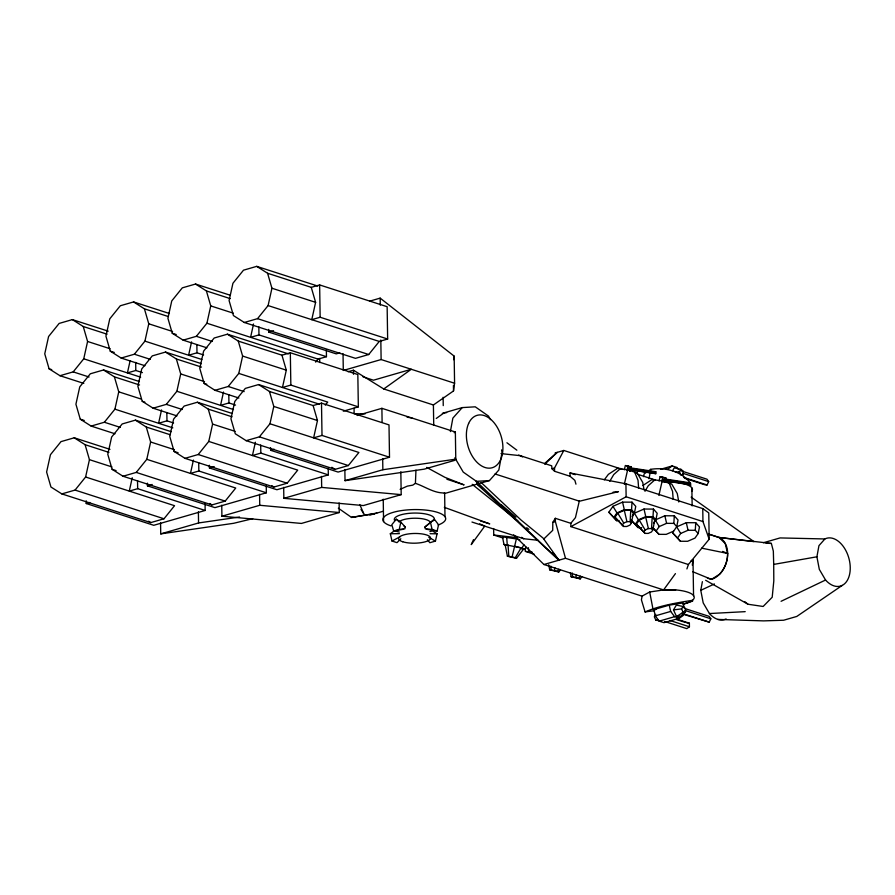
<?xml version="1.0" encoding="UTF-8"?>
<svg xmlns="http://www.w3.org/2000/svg" width="895" height="895" viewBox="0 0 895 895"><rect width="100%" height="100%" fill="white"/><g stroke="black" fill="none" stroke-linecap="round" stroke-linejoin="round"><path stroke-width="1.34" d="M579.367 500.752L575.451 517.612L570.809 523.306L555.325 518.306L552.808 522.356L552.718 530.332L543.959 538.835M655.778 473.701L654.95 473.433L655.8 471.721L655.778 473.701L629.398 469.685M690.347 482.864L689.486 484.575L690.325 484.844L690.347 482.864L663.956 478.847M400.132 489.352L407.348 486.119L412.763 485.146L415.414 483.334L415.962 470.132M631.378 523.094L630.114 521.673L630.729 510.351L624.307 510.329L617.774 513.159L614.954 517.209L623.591 526.473L626.768 526.484L629.99 525.085L631.378 523.094L633.291 513.227L630.729 510.351M652.813 530.008L651.549 528.598L652.175 517.265L645.742 517.243L639.209 520.084L636.401 524.123L645.038 533.386L648.204 533.409L651.426 531.999L652.813 530.008L654.737 520.14L652.175 517.265M632.071 516.393L634.443 512.969L631.568 509.736L632.004 502.162L622.562 502.129L612.963 506.301L608.835 512.231L616.666 520.7L619.083 520.711M653.518 523.306L655.89 519.894L653.014 516.65L653.451 509.087L644.008 509.042L634.398 513.215L638.392 519.816L635.226 524.38L638.113 527.614L641.726 527.636M680.401 541.262L677.515 538.018L680.681 533.465L676.687 526.853L686.297 522.691L695.739 522.725L699.487 526.942L698.178 533.532L695.001 538.085L687.64 541.285L680.401 541.262L672.559 532.793L676.732 526.618L673.857 523.374L674.293 515.811L664.851 515.777L655.252 519.939L659.246 526.551L656.069 531.104L658.955 534.337L666.193 534.371L673.566 531.171M698.178 533.532L695.292 530.299L695.739 522.725M692.305 565.148L692.999 559.688L690.94 561.008M348.121 371.738L353.458 370.206L383.776 388.967L433.404 404.976L453.508 390.947L454.582 383.239L454.157 356.12L380.162 298.125L369.724 301.145M453.62 359.7L454.157 356.12M642.107 596.126L641.413 599.84L645.082 611.923L654.76 610.647M450.386 431.591L452.859 418.133L462.234 407.594L475.267 406.822L488.446 416.052L490.549 419.632M648.998 478.769L650.732 469.327C665.242 467.056 681.666 471.15 690.627 483.445L690.716 485.895M726.113 618.926A24.892 15.808 73.9 0 1 709.433 613.545L703.201 602.906L700.774 590.331L702.374 581.672M825.559 580.016L819.317 569.377L816.9 556.802L818.947 545.659L824.91 538.958A24.892 15.808 73.9 0 1 846.111 551.063A24.892 15.808 73.9 0 1 846.58 581.537A24.892 15.808 73.9 0 1 825.559 580.016L781.078 601.295M634.443 512.969L635.763 506.391L632.004 502.162M655.89 519.894L657.198 513.305L653.451 509.087M676.732 526.618L678.052 520.029L674.293 515.811M643.55 476.655L644.098 473.947L646.313 472.403M59.965 375.71L73.2 371.884L83.75 358.805L87.587 341.476L83.235 326.496L72.372 319.604L59.137 323.431L48.587 336.509L44.75 353.838L49.091 368.818L59.965 375.71L83.783 383.396M85.607 477.001L89.444 459.672L85.092 444.692L74.229 437.8L60.994 441.627L50.444 454.705L46.607 472.034L50.948 487.014L61.822 493.906L150.763 522.602L163.998 518.776L174.547 505.697L85.607 477.001L75.057 490.08L61.822 493.906M91.122 426.076L104.368 422.25L114.918 409.172L118.755 391.842L114.403 376.862L103.54 369.971L90.305 373.797L79.756 386.864L75.918 404.204L80.259 419.184L91.122 426.076L115.019 433.784M130.077 360.898L127.426 372.902L135.805 370.485L142.417 372.611M121.149 358.045L134.384 354.219L144.934 341.14L148.771 323.8L144.419 308.831L133.556 301.939L120.322 305.754L109.772 318.833L105.934 336.173L110.275 351.153L121.149 358.045L144.968 365.731M132.236 477.762L129.283 491.098L137.662 488.681L205.156 510.452L205.056 503.717M146.791 459.336L150.628 441.996L146.277 427.027L135.413 420.135L122.179 423.961L111.629 437.028L107.792 454.369L112.132 469.338L123.007 476.241L211.947 504.925L225.182 501.111L235.732 488.032L146.791 459.336L136.241 472.415L123.007 476.241M161.536 409.932L158.594 423.268L166.973 420.84L173.585 422.977M153.09 408.187L166.325 404.361L176.874 391.283L180.712 373.942L176.371 358.973L165.508 352.071L152.262 355.897L141.712 368.975L137.875 386.316L142.227 401.284L153.09 408.187L176.986 415.895M191.564 341.89L188.61 355.225L196.989 352.809L203.601 354.946M183.128 340.145L196.363 336.319L206.913 323.24L210.739 305.911L206.409 290.931L195.535 284.039L182.3 287.854L171.75 300.933L167.913 318.273L172.254 333.253L183.128 340.145L206.946 347.831M193.421 460.086L190.467 473.421L198.847 471.005L266.352 492.787L266.24 486.052M208.77 441.436L212.596 424.096L208.255 409.127L197.392 402.235L184.157 406.061L173.608 419.128L169.77 436.469L174.111 451.449L184.985 458.341L273.926 487.037L287.161 483.21L297.711 470.132L208.77 441.436L198.22 454.515L184.985 458.341M223.504 392.032L220.55 405.368L228.93 402.951L235.553 405.088M214.99 390.309L228.236 386.483L238.786 373.405L242.623 356.065L238.271 341.096L227.408 334.193L214.173 338.019L203.624 351.097L199.786 368.438L204.127 383.407L214.99 390.309L238.887 398.018M253.531 324.001L250.589 337.337L258.968 334.909L326.462 356.691L326.362 349.956M244.301 322.48L257.536 318.654L268.097 305.575L271.935 288.235L267.583 273.266L256.72 266.363L243.485 270.189L232.935 283.267L229.098 300.608L233.438 315.577L244.301 322.48L355.483 358.347L368.718 354.521L379.267 341.442L387.647 339.026L387.143 306.705L319.638 284.934L311.259 287.351L267.583 273.266M255.388 442.197L252.446 455.533L260.825 453.105L328.32 474.887L328.219 468.152M269.954 423.771L273.792 406.431L269.44 391.462L258.577 384.57L245.342 388.396L234.792 401.463L230.955 418.804L235.295 433.773L246.159 440.664L335.11 469.36L348.345 465.545L358.895 452.467L269.954 423.771L259.393 436.849L246.159 440.664M281.947 355.181L286.299 370.161L282.462 387.49L290.841 385.074L358.336 406.856L357.832 374.535L290.327 352.764L281.947 355.181L238.271 341.096M311.259 287.351L315.611 302.331L311.773 319.66L320.153 317.244L387.647 339.026M313.116 405.547L317.468 420.527L313.63 437.856L322.01 435.44L389.504 457.222L389.001 424.901L321.495 403.13L313.116 405.547L269.44 391.462M393.666 531.015L399.226 529.415L400.848 522.121L396.272 519.223L391.831 524.716L393.666 531.015L403.477 529.236M427.407 539.786L429.868 542.706L435.44 541.095L437.051 533.8L432.486 530.903L429.913 531.585M400.848 522.121L405.267 527.021L404.864 528.844L399.226 529.415M604.304 479.809L608.376 474.35L617.561 468.32L627.63 469.853L624.341 484.273M642.923 485.493L652.108 479.463L662.177 480.995L658.888 495.416M437.118 531.071L438.561 524.783L434.433 519.268L424.89 527.043L425.304 528.867L432.095 529.46L437.118 531.071L426.557 529.269M683.746 613.075L683.187 615.469L679.383 618.221L663.989 622.663L659.212 621.13L655.285 615.883L653.853 609.584L669.247 605.143L683.075 602.917L684.272 608.175M624.33 469.819L625.337 465.501L631.199 466.81L630.192 471.117L629.521 471.262L630.024 469.114M626.981 470.222L627.988 465.903M659.078 481.029L660.085 476.711L662.736 477.113L665.947 478.008L664.929 482.327M662.736 477.113L661.718 481.432L663.866 482.025M508.819 556.242L508.024 544.854L505.149 544.731L507.398 556.187L512.074 556.903L516.37 538.935L502.453 536.821L503.986 544.451L505.888 545.323M548.691 564.734L549.687 569.824L554.363 570.54L555.001 567.855M570.383 572.923L571.133 576.738L575.809 577.454L576.447 574.78M686.912 568.918L688.389 564.521L709.176 539.226L708.762 512.891L702.754 508.584L625.918 483.803L570.014 472.974L570.07 476.274L574.858 480.358L575.955 484.173M415.414 483.334C424.957 486.5 434.097 493.358 444.625 492.932L444.334 493.604L489.453 480.57L498.828 470.032L502.05 452.534L501.547 449.905M473.5 539.651L471.24 544.607L484.777 526.092M684.921 478.355L704.421 484.642L707.084 484.978L708.672 481.611L706.994 479.194L681.005 470.815M681.878 613.847L709.243 622.148L710.831 618.792L709.153 616.375L685.76 608.824M570.07 476.274L554.587 471.285L554.531 467.984L563.805 450.465L622.126 469.282M512.074 556.903L515.263 557.753L521.08 547.919L523.609 549.071L516.505 558.323L507.398 556.187M609.786 481.264L613.724 474.574L620.615 468.443M554.363 570.54L557.551 571.402L558.838 569.22M575.809 577.454L578.987 578.315L580.284 576.134M644.982 491.288L648.271 485.716L655.162 479.586M672.503 470.792L674.226 467.895L680.86 469.293L683.277 471.162L683.332 474.742L680.95 475.066L679.428 471.699L680.86 469.293M655.744 614.339L654.312 616.756L655.834 620.123L661.159 621.085M673.51 609.898L676.374 605.076L683.019 606.463L685.425 608.343L685.481 611.912L681.296 615.973L676.553 616.633L673.51 609.898L681.587 608.88L683.019 606.463M503.986 544.451L521.942 548.053L523.899 544.775M616.666 520.7L613.78 517.455L616.957 512.902L624.318 509.702L631.568 509.736M623.591 526.473L622.338 525.063L623.725 523.06L626.947 521.662L630.114 521.673M645.038 533.386L643.774 531.977L645.161 529.985L648.383 528.576L651.549 528.598M513.685 534.886L543.947 564.51L565.495 558.29L663.587 589.928L675.434 573.617M549.687 569.824L558.793 571.972L560.371 569.914M571.133 576.738L580.24 578.886L581.817 576.827M522.635 549.261L524.794 549.351L526.383 547.292M315.655 362.128L318.094 359.108L326.462 356.691M325.288 405.111L327.727 402.101L238.786 373.405M357.105 415.493L381.897 408.321L455.354 432.017L455.779 459.146L454.604 460.388L424.252 469.148L345.034 480.66L344.855 469.495M400.826 538.779L397.011 542.661L391.988 541.039L390.332 533.744L394.326 530.847L399.293 532.033M544.809 464.214L557.205 452.367L545.089 463.051M434.433 519.268L424.89 527.043M645.082 611.923C659.906 605.523 676.497 602.85 692.473 600.299L692.618 601.116L682.963 604.17A26.671 8.111 -0.9 0 0 693.916 596.137A26.671 8.111 -0.9 0 0 675.77 589.917L663.665 589.906L649.613 592.009M678.589 469.562L677.023 467.47L672.234 465.926L668.431 468.678L665.869 469.416M436.257 418.457L443.954 412.964L446.672 412.595M676.374 619.004L689.374 623.188L689.43 626.768L686.801 628.637L664.705 621.499M383.776 388.967L411.297 369.277L373.472 380.207L362.978 376.817M648.517 470.859L650.732 469.327M842.24 585.397L796.785 616.442L783.64 620.235L763.592 620.884L717.824 619.418M676.553 616.633L683.109 612.247L685.481 611.912M711.525 579.356L719.703 574.154A22.196 15.763 -72.1 0 0 727.669 553.423A22.196 15.763 -72.1 0 0 719.132 537.481L708.482 534.046L719.043 537.503L725.23 543.511L727.601 553.446A22.241 15.774 -72 0 1 711.447 579.367L707.43 578.159M454.168 432.721L455.354 432.017M570.809 523.306L570.865 526.607L626.131 496.781L702.955 521.572L709.176 539.226M391.988 541.039L400.11 536.709M700.774 590.331L714.434 583.965M638.392 519.816L645.765 516.628L653.014 516.65M659.246 526.551L666.607 523.351L673.857 523.374M680.681 533.465L688.042 530.265L695.292 530.299M268.701 329.394L268.746 332.09L273.534 330.702M339.831 352.831L336.24 353.872L268.746 332.09M343.3 411.197L358.336 406.856M86.211 500.831L86.244 503.527L89.836 502.487M147.395 483.155L147.44 485.851L152.217 484.475M209.363 465.266L209.408 467.951L214.196 466.575M270.558 447.589L270.603 450.286L274.183 449.245M442.331 413.345L462.234 407.594M205.156 510.452L153.75 525.298L86.244 503.527M266.352 492.787L214.934 507.633L147.44 485.851M328.32 474.887L276.913 489.733L209.408 467.951M389.504 457.222L338.097 472.068L270.603 450.286M160.563 522.714L160.731 533.879L198.556 522.96L239.536 517.008M221.747 505.216L221.915 516.214L259.74 505.283L339.261 512.522L339.115 502.968M283.67 487.339L283.849 498.325L321.674 487.406L401.195 494.633L400.837 471.721M345.034 480.66L382.859 469.741L455.779 459.146M252.714 518.686L233.651 523.295L160.731 533.879M339.261 512.522L301.436 523.441L221.915 516.214M401.195 494.633L363.37 505.563L283.849 498.325M555.113 452.971L563.805 450.465M369.848 515.106L383.127 511.28M518.552 455.119L551.7 465.814L551.958 468.723L554.531 467.984M660.689 469.26L672.234 465.926M552.808 522.356L555.381 521.606L555.325 518.306M763.424 542.739L780.082 537.929L824.91 538.958M655.285 615.883L670.679 611.43L674.606 616.677L679.383 618.221M659.212 621.13L674.606 616.677M454.582 383.239L381.125 359.544L343.3 370.452L343.031 353.704M705.663 580.273L747.985 604.237L763.144 606.474L772.206 597.245L773.806 580.922L773.705 564.409L816.9 556.802M630.539 466.955L631.199 466.81M665.276 478.165L665.947 478.008M376.795 513.081L351.433 517.433L374.524 513.73M653.853 609.584L656.371 609.182M655.834 620.123L658.217 619.787M675.389 472.213L679.428 471.699M613.086 492.172L618.479 491.623L579.512 501.222L495.047 473.97M489.453 480.57L476.431 481.342L463.252 472.112L454.85 457.781M355.427 517.187L351.522 517.411L338.332 508.192M709.433 613.545L745.211 611.654M390.332 533.744L399.416 533.666M665.925 482.114L674.08 482.103M663.587 589.928L675.691 589.95M430.092 533.722L437.051 533.8M365.059 413.926L354.14 413.669L354.051 408.232M766.098 543.254L771.356 543.433L773.336 551.119L773.705 564.409M524.917 548.825L525.421 551.376L532.391 552.249M635.148 472.851L637.184 472.929L642.733 482.427L644.042 489.654M521.695 548.993L523.609 549.071M501.01 453.608L520.129 455.656L522.546 456.909M471.967 522.042L523.687 538.723L538.085 540.3M771.356 543.433L719.121 537.481L753.959 541.62L691.153 497.139M493.626 528.531L493.738 535.02L517.165 537.671M686.711 622.853L689.374 623.188M629.409 467.705L655.8 471.721M628.581 468.197L654.961 472.202M628.57 469.416L654.95 473.433M689.508 483.345L663.128 479.34L663.117 480.559L690.325 484.844M407.046 417.159L412.069 418.054M701.747 548.165L727.601 553.446L722.634 551.409M626.914 466.15L629.33 466.687M627.63 469.853L637.184 472.929M662.177 480.995L671.731 484.072L677.269 493.57L678.813 502.005M517.556 539.249L519.928 539.898M514.625 546.174L521.08 547.919M534.337 554.307L525.421 551.376M480.57 520.991L489.733 523.866L444.323 507.342M256.72 266.363L317.781 286.064M271.935 288.235L315.611 302.331M268.097 305.575L379.267 341.442M195.535 284.039L230.049 295.171M206.409 290.931L230.228 298.617M257.536 318.654L368.718 354.521M210.739 305.911L233.248 313.161M682.684 473.231L708.672 481.611M206.913 323.24L318.094 359.108M683.69 477.427L707.084 484.978M133.556 301.939L169.401 313.496M227.408 334.193L288.481 353.894M144.419 308.831L168.249 316.517M638.034 474.417L655.263 479.977M196.363 336.319L212.238 341.442M148.771 323.8L172.59 331.486M172.254 333.253L176.226 334.529M242.623 356.065L286.299 370.161M570.014 472.974L575.306 474.686M144.934 341.14L201.845 359.499M72.372 319.604L108.217 331.161M165.508 352.071L201.341 363.639M83.235 326.496L107.064 334.182M258.577 384.57L319.459 404.216M176.371 358.973L201.509 367.084M134.384 354.219L150.259 359.342M228.236 386.483L244.167 391.618M87.587 341.476L110.085 348.726M110.275 351.153L114.247 352.429M180.712 373.942L204.53 381.628M204.127 383.407L206.779 384.268M273.792 406.431L317.468 420.527M83.75 358.805L140.66 377.175M176.874 391.283L233.483 409.541M103.54 369.971L139.385 381.527M197.392 402.235L231.805 413.345M114.403 376.862L139.553 384.973M208.255 409.127L232.085 416.813M570.865 526.607L688.389 564.521M73.2 371.884L89.075 377.008M166.325 404.361L182.256 409.496M49.091 368.818L51.742 369.669M259.393 436.849L348.345 465.545M118.755 391.842L141.253 399.092M142.227 401.284L144.867 402.146M212.596 424.096L235.105 431.356M114.918 409.172L172.813 427.855M493.738 535.02L503.001 538.007M135.413 420.135L171.146 431.67M146.277 427.027L170.106 434.713M104.368 422.25L120.299 427.396M543.947 564.51L642.028 596.148L649.692 591.987L652.914 608.757M684.843 610.401L710.831 618.792M198.22 454.515L287.161 483.21M80.259 419.184L84.231 420.46M150.628 441.996L174.447 449.682M681.945 613.343L709.243 622.148M174.111 451.449L178.083 452.725M676.307 619.497L685.402 622.428M669.941 620.481L689.43 626.768M74.229 437.8L109.973 449.335M85.092 444.692L108.921 452.378M136.241 472.415L225.182 501.111M89.444 459.672L111.942 466.921M112.132 469.338L116.104 470.625M75.057 490.08L163.998 518.776M446.896 479.25L464.102 484.9L444.972 477.359L426.68 467.403M660.085 476.711L661.651 477.359M692.685 571.692L711.447 579.378M479.653 523.866L483.501 525.533M652.108 479.463L653.898 480.279M521.942 548.053L524.794 549.351M578.987 578.315L580.24 578.886M557.551 571.402L558.793 571.972M515.263 557.753L516.505 558.323M428.817 537.369L435.44 541.095M331.844 467.291L335.11 469.36M404.126 526.294L405.267 527.021M271.744 485.649L273.926 487.037M209.766 503.549L211.947 504.925M148.592 521.214L150.763 522.602M521.584 537.336L523.687 538.723M481.107 482.461L521.136 520.118L543.075 538.074L558.894 560.192L477.046 484.128L476.353 481.365L479.317 483.468M506.928 442.756L516.862 450.185M517.78 520.968L472.18 484.307M526.685 527.692L528.911 529.381M744.897 601.731L747.985 604.237M477.046 484.128L482.293 488.592M501.211 504.679L515.923 517.187M396.272 519.223L399.215 521.875M476.353 481.365L558.894 560.192L552.685 552.64M551.958 468.723L554.587 471.285M658.955 534.337L653.372 528.408M638.113 527.614L631.78 520.834M672.559 532.793L677.515 538.018M652.768 527.614L656.069 531.104M631.098 520.017L635.226 524.38M608.835 512.231L613.78 517.455M636.401 524.123L643.774 531.977M614.954 517.209L622.338 525.063M360.998 509.445L363.851 513.853L359.779 504.579M612.963 506.301L616.957 512.902M639.209 520.084L645.161 529.985M617.774 513.159L623.725 523.06M681.587 608.88L683.109 612.247M669.046 482.852L672.57 491.433L673.185 499.332M634.499 471.71L638.023 480.291L638.638 488.189M555.381 521.606L565.495 558.29M645.742 517.243L648.383 528.576M624.307 510.329L626.947 521.662M686.297 522.691L688.042 530.265M664.851 515.777L666.607 523.351M644.008 509.042L645.765 516.628M622.562 502.129L624.318 509.702M669.247 605.143L670.679 611.43M430.428 522.154L432.095 529.46M528.397 547.706L528.665 551.51M506.682 536.989L507.23 544.585M572.285 573.001L572.554 576.805M550.85 566.087L551.107 569.891M702.754 508.584L702.955 521.572M691.869 487.887L692.148 505.899M692.999 559.688L693.558 595.712M625.918 483.803L626.131 496.781M453.429 385.421L453.508 390.947M443.126 397.279L443.249 405.614M444.625 492.932L444.994 516.695M433.404 404.976L433.728 425.035M380.162 298.125L380.274 305.106M380.822 339.999L381.125 359.544M381.897 408.321L382.109 422.272M382.68 458.564L382.859 469.741M383.228 499.197L383.575 521.572M353.458 370.206L353.525 374.278M319.638 284.934L320.153 317.244M321.495 403.13L322.01 435.44M319.649 358.392L319.716 362.52M321.506 476.408L321.674 487.406M290.327 352.764L290.841 385.074M258.834 326.832L258.968 334.909M260.691 445.028L260.825 453.105M259.572 494.297L259.74 505.283M228.807 394.874L228.93 402.951M196.866 344.732L196.989 352.809M198.724 462.928L198.847 471.005M198.388 511.795L198.556 522.96M166.839 412.763L166.973 420.84M135.671 362.408L135.805 370.485M137.528 480.593L137.662 488.681M390.97 525.868A31.403 9.554 -0.9 0 1 392.256 512.634A31.403 9.554 -0.9 0 1 435.708 511.839A31.403 9.554 -0.9 0 1 438.147 525.007M674.002 482.125A26.671 8.111 -0.9 0 1 692.003 491.075M394.729 520.689A20.003 6.086 -0.9 0 1 415.302 513.048A20.003 6.086 -0.9 0 1 433.314 520.733M399.125 521.807A15.998 4.867 -0.9 0 1 415.168 518.216A15.998 4.867 -0.9 0 1 429.992 521.841M468.622 423.458A27.264 17.307 73.9 0 0 485.056 467.514A27.264 17.307 73.9 0 0 500.26 433.661A27.264 17.307 73.9 0 0 468.622 423.458M402.716 541.755A15.998 4.867 -0.9 0 0 429.813 539.607A15.998 4.867 -0.9 0 0 411.241 533.621A15.998 4.867 -0.9 0 0 402.716 541.755"/></g></svg>
